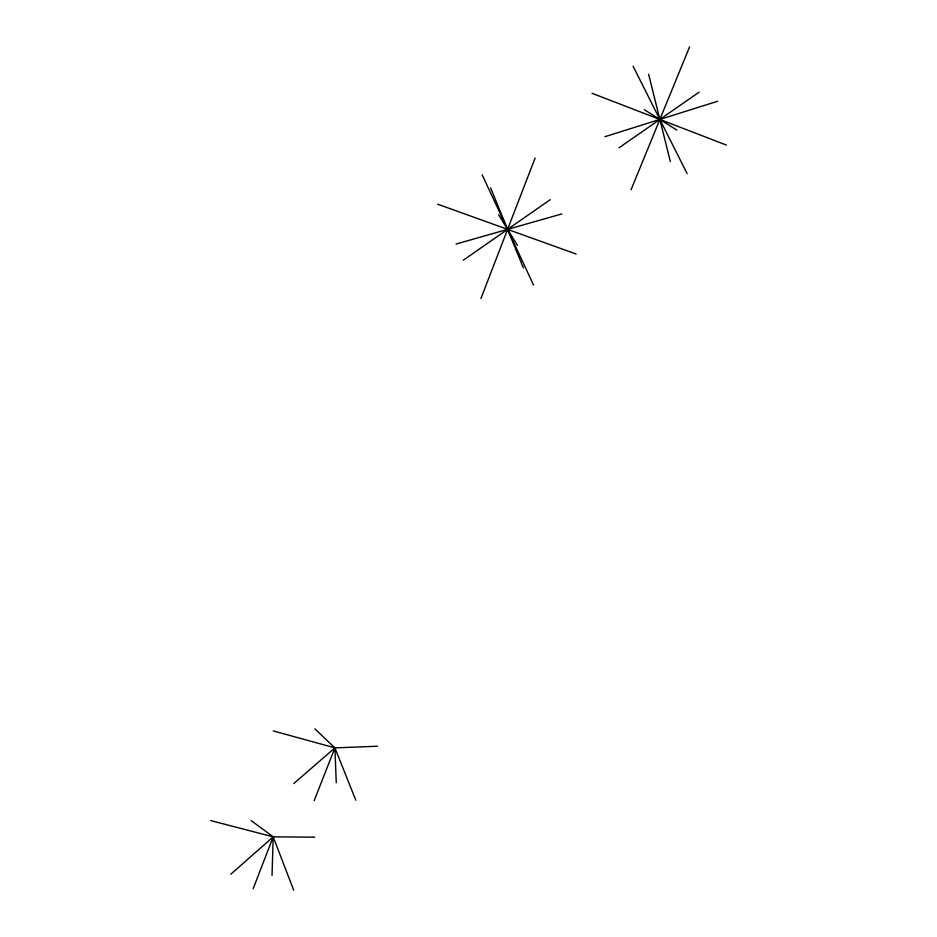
<?xml version="1.0" encoding="UTF-8"?>
<svg xmlns="http://www.w3.org/2000/svg" width="937" height="937" viewBox="0 0 937 937"><rect width="100%" height="100%" fill="white"/><g stroke="black" fill="none" stroke-linecap="round" stroke-linejoin="round"><path stroke-width="1.41" d="M272.035 875.451L273.194 836.835L251.104 820.566M253.189 888.674L273.194 836.835L314.668 837.174M480.915 298.528L535.132 158.013M314.153 800.702L334.907 747.878L377.588 746.227M631.034 189.789L689.597 46.85M230.783 874.256L273.194 836.835L293.656 890.15M293.75 783.578L334.907 747.878L314.867 728.845M463.241 260.263L550.206 199.686M618.924 147.859L699.189 92.107M604.927 136.697L717.625 101.266M456.061 244.042L561.825 213.929M210.673 820.589L273.194 836.835M273.182 730.895L334.907 747.878L355.802 800.233M437.661 204.184L576.103 254.032M592.008 93.278L726.327 145.048M644.363 109.711L676.819 130.067M498.636 214.796L517.423 245.33M633.084 66.199L687.161 173.696M482.11 174.704L533.598 285.106M490.637 187.915L523.396 267.947M648.615 74.234L670.33 161.527M334.907 747.878L336.266 782.711"/></g></svg>
